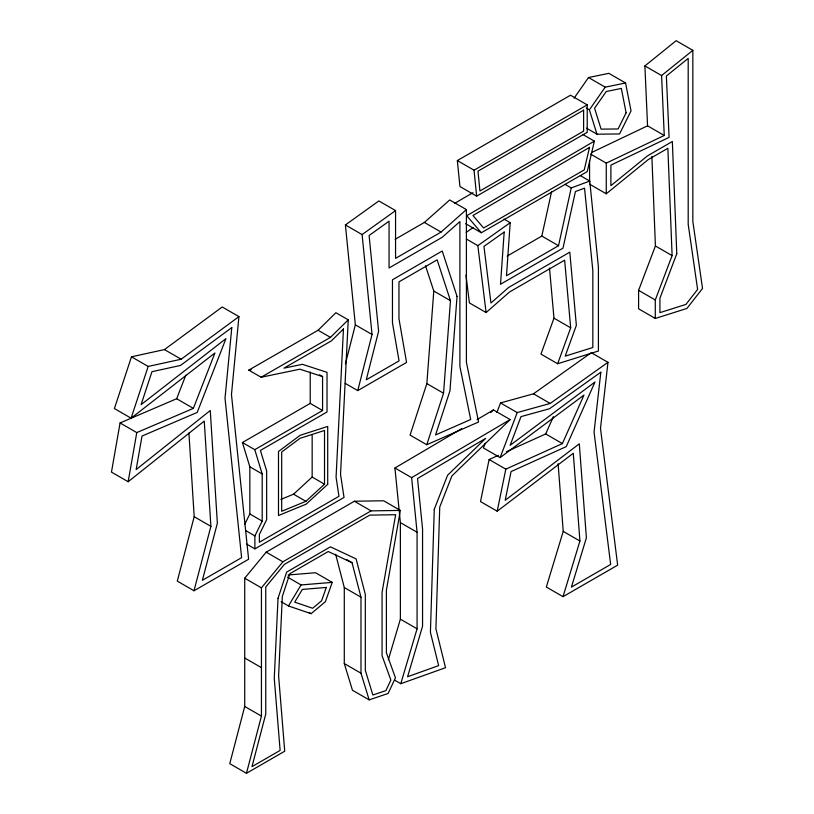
<?xml version="1.0" encoding="UTF-8"?>
<svg xmlns="http://www.w3.org/2000/svg" width="814" height="814" viewBox="0 0 814 814"><rect width="100%" height="100%" fill="white"/><g stroke="black" fill="none" stroke-linecap="round" stroke-linejoin="round"><path stroke-width="1.22" d="M322.568 410.521L310.215 403.388L242.409 442.531L254.772 449.664L322.568 410.521L322.568 376.587L299.908 369.19L261.121 377.248L248.758 370.116L318.091 330.25L335.887 312.708L348.25 319.841L340.537 474.44L344.027 497.415L254.894 548.87L246.662 544.118M503.947 219.068L510.205 222.68L506.481 275.763L558.526 245.716L571.214 187.942L589.753 181.044L598.412 267.073L598.412 351.017L557.661 363.746L540.964 354.1L553.978 318.172L549.501 268.071M395.116 239.326L424.369 222.436L449.704 199.969L466.402 209.605L466.402 362.21L478.571 421.998L426.76 444.739L410.063 435.103L426.851 383.598L433.781 291.036L425.539 265.812M426.76 444.739L443.549 393.233L450.478 300.671L437.138 259.839L398.962 281.878L398.962 318.671L406.552 362.434L357.753 390.598L345.238 383.374M193.997 590.771L210.887 526.353L204.253 421.092L128.164 481.735L111.467 472.1L120.075 422.954L136.772 432.59L193.356 408.374L214.927 352.971L131.095 418.193L114.398 408.557L131.481 356.807L164.448 349.582L222.232 306.98L238.929 316.615L231.461 394.525L248.616 559.228L193.997 590.771L177.289 581.125L194.19 516.707L188.919 433.017M496.916 412.413L500.518 402.93L533.485 393.813L591.269 352.686L607.966 362.332L600.498 428.439L617.653 565.14L563.034 596.672L546.336 587.036L563.227 531.379L558.109 463.685M128.164 481.735L136.772 432.59M369.149 699.877L360.989 673.209L360.989 597.191L352.024 562.698L328.266 551.526L289.804 573.728L282.336 596.408L278.602 675.824L284.727 751.21L246.459 773.3L229.762 763.664L244.729 706.46L244.729 578.215L266.188 552.157L354.385 501.231L383.648 500.773L400.346 510.419L386.396 590.191L386.396 652.777L395.451 677.838L388.115 693.477L369.149 699.877L352.452 690.241L344.291 663.563L344.291 587.545L335.643 554.253M498.351 455.352L489.112 459.523L480.504 501.587L497.201 511.223L573.29 453.266L579.924 541.025L563.034 596.672M497.201 511.223L505.809 469.159L562.393 443.589L583.964 395.075L500.142 457.6L483.435 447.965L485.236 443.223M507.132 256.105L541.829 236.07L551.546 191.819M582.885 134.513L594.373 141.148L587.22 171.612L481.318 232.753L465.669 223.718M345.401 363.878L355.342 324.847L345.401 224.939L378.866 200.946L395.563 210.592L395.563 258.353L441.066 232.082L466.402 209.605M357.753 390.598L372.039 334.483L362.098 234.585L345.401 224.939M246.459 773.3L261.436 716.106L261.436 587.861L282.885 561.802L371.082 510.877L400.346 510.419M388.339 659.737L400.376 619.159L400.376 522.608L394.932 467.999L461.701 428.652M394.536 680.077L400.793 683.699L417.073 628.795L417.073 532.244L411.63 477.645L394.932 467.999M131.095 418.193L148.179 366.442L181.146 359.228L238.929 316.615M288.105 574.989L315.517 572.73L332.224 582.376L325.376 601.719L311.101 613.675L288.451 605.952L281.145 601.729M557.661 363.746L570.685 327.818L564.631 260.185L509.523 291.992L486.1 312.545L469.403 302.9L465.974 275.132M500.142 457.6L517.216 412.566L550.183 403.449L607.966 362.332M692.836 50.336L661.589 75.56L664.255 135.47L647.557 125.824L644.891 65.924L676.139 40.7L692.836 50.336L692.836 221.428L702.533 288.451L686.904 308.455L655.29 318.457L638.593 308.811L638.593 290.333L655.412 245.97L651.872 156.319M655.29 318.457L655.29 299.969L672.11 255.616L667.867 148.28L648.178 159.646L606.267 193.783L589.57 184.147M120.075 422.954L176.658 398.728L185.836 375.162M506.43 451.699L545.695 433.954L553.398 416.626M244.79 524.216L249.837 513.97L249.837 466.809L242.409 442.531M254.894 548.87L254.894 535.897L262.189 521.102L262.189 473.941L254.772 449.664M288.451 605.952L301.068 584.94L332.224 582.376M574.114 98.148L588.512 77.523L608.862 73.331L625.559 82.977L631.033 110.887L619.576 133.954L596.977 134.188L586.538 128.154M596.977 134.188L589.377 109.849L605.209 87.159L625.559 82.977M261.121 377.248L330.443 337.383L348.25 319.841M490.72 412.586L493.447 409.941L510.144 419.576L451.882 475.956L439.733 507.041L435.917 628.805L445.523 667.704L400.793 683.699M280.861 499.399L293.549 494.19L312.159 477.055L312.159 434.574M305.901 501.322L324.521 484.198L324.521 430.453L299.979 438.339L281.685 452.024L281.685 511.273L305.901 501.322L293.549 494.19M362.098 234.585L395.563 210.592M466.198 232.417L473.28 227.391M486.1 312.545L477.838 245.655L510.205 222.68M477.024 419.617L493.447 409.941M411.63 477.645L510.144 419.576M454.395 203.52L472.944 192.684M594.373 141.148L466.727 215.71L481.318 232.753M457.346 160.562L570.522 95.218L587.22 104.864L587.22 132.316L476.628 196.164L459.93 186.518L457.346 160.562L474.053 170.197L476.628 196.164M474.053 170.197L587.22 104.864M591.839 152.401L647.557 125.824M590.608 154.09L606.267 163.126L664.255 135.47M248.758 370.116L251.18 369.617M644.891 65.924L661.589 75.56M588.512 77.523L605.209 87.159M586.243 108.038L589.377 109.849M580.351 175.62L589.753 181.044M564.957 184.32L571.214 187.942M655.412 245.97L672.11 255.616M638.593 290.333L655.29 299.969M541.829 236.07L558.526 245.716M466.361 239.021L477.838 245.655M424.369 222.436L441.066 232.082M553.978 318.172L570.685 327.818M433.781 291.036L450.478 300.671M533.485 393.813L550.183 403.449M500.518 402.93L517.216 412.566M545.695 433.954L562.393 443.589M355.342 324.847L372.039 334.483M426.851 383.598L443.549 393.233M318.091 330.25L330.443 337.383M489.112 459.523L505.809 469.159M319.485 374.796L322.568 376.587M563.227 531.379L579.924 541.025M164.448 349.582L181.146 359.228M131.481 356.807L148.179 366.442M400.376 522.608L417.073 532.244M354.385 501.231L371.082 510.877M176.658 398.728L193.356 408.374M312.159 477.055L324.521 484.198M249.837 466.809L262.189 473.941M346.815 559.686L352.024 562.698M249.837 513.97L262.189 521.102M400.376 619.159L417.073 628.795M245.635 530.545L254.894 535.897M344.291 587.545L360.989 597.191M266.188 552.157L282.885 561.802M194.19 516.707L210.887 526.353M287.495 577.106L301.068 584.94M309.015 612.464L311.101 613.675M244.729 578.215L261.436 587.861M344.291 663.563L360.989 673.209M244.729 658.017L261.436 667.653M244.729 706.46L261.436 716.106M606.267 163.126L606.267 193.783M589.57 160.846L589.57 181.695M310.215 371.967L310.215 403.388M434.269 509.289L430.413 632.295L438.644 665.618L407.59 676.729L422.558 626.241L422.558 528.917L417.531 478.54L485.683 438.37L447.578 475.244L434.269 509.289M278.032 598.29L274.267 678.367L280.118 750.416L251.984 766.646L265.761 714.02L265.761 587.016L284.401 564.377L369.719 515.13L395.645 514.713L382.061 592.429L382.061 655.687L390.862 680.046L385.907 690.618L372.873 695.014L365.323 670.349L365.323 594.373L356.105 558.913L330.413 546.835L286.66 572.089L278.032 598.29M343.457 328.978L336.07 477.187L338.97 496.306L259.361 542.266L259.361 534.472L266.646 519.678L266.646 470.899L260.399 450.437L327.024 411.976L327.024 372.344L302.421 364.316L283.933 368.162L331.4 340.863L343.457 328.978M504.181 232.051L500.518 284.249L562.983 248.178L575.427 191.544L584.533 188.156L592.826 270.513L592.826 347.507L565.201 356.135L576.353 325.356L569.8 252.157L508.628 287.474L490.944 302.991L483.943 246.408L504.181 232.051M457.041 296.367L449.969 390.761L435.571 434.93L470.696 419.515L459.9 366.453L459.9 221.591L442.155 237.332L389.061 267.979L389.061 221.194L369.098 235.511L378.612 331.217L366.249 379.823L399.053 360.887L392.46 322.843L392.46 279.762L442.226 251.027L457.041 296.367M231.787 327.604L225.02 398.239L241.616 557.651L202.381 580.301L217.358 523.219L210.256 410.51L136.152 469.576L142.023 436.05L197.212 412.423L225.956 338.624L141.087 404.65L151.964 371.693L180.454 365.455L231.787 327.604M600.824 372.222L594.057 432.153L610.653 564.458L571.428 587.108L586.395 537.789L579.293 443.823L505.189 500.274L511.06 471.581L566.249 446.632L594.993 382.01L510.124 445.309L521.001 416.626L549.491 408.75L600.824 372.222M589.529 147.395L584.249 169.902L483.628 227.991L472.944 215.507L589.529 147.395M326.302 587.443L321.581 600.803L312.668 608.261L294.699 602.136L302.33 589.428L326.302 587.443M676.78 253.724L659.93 298.168L659.93 312.637L685.927 304.416L697.618 289.438L688.196 224.359L688.196 58.394L666.371 76.017L669.098 137.363L610.897 165.13L610.897 185.684L647.578 155.81L672.344 141.514L676.78 253.724M626.108 112.82L618.101 128.958L601.098 129.131L594.576 108.242L606.237 91.534L621.326 88.431L626.108 112.82M327.706 484.34L306.196 504.131L278.49 515.506L278.49 451.475L300.122 435.297L327.706 426.434L327.706 484.34M583.618 110.185L477.971 171.184L479.934 190.995L583.618 131.135L583.618 110.185"/></g></svg>
